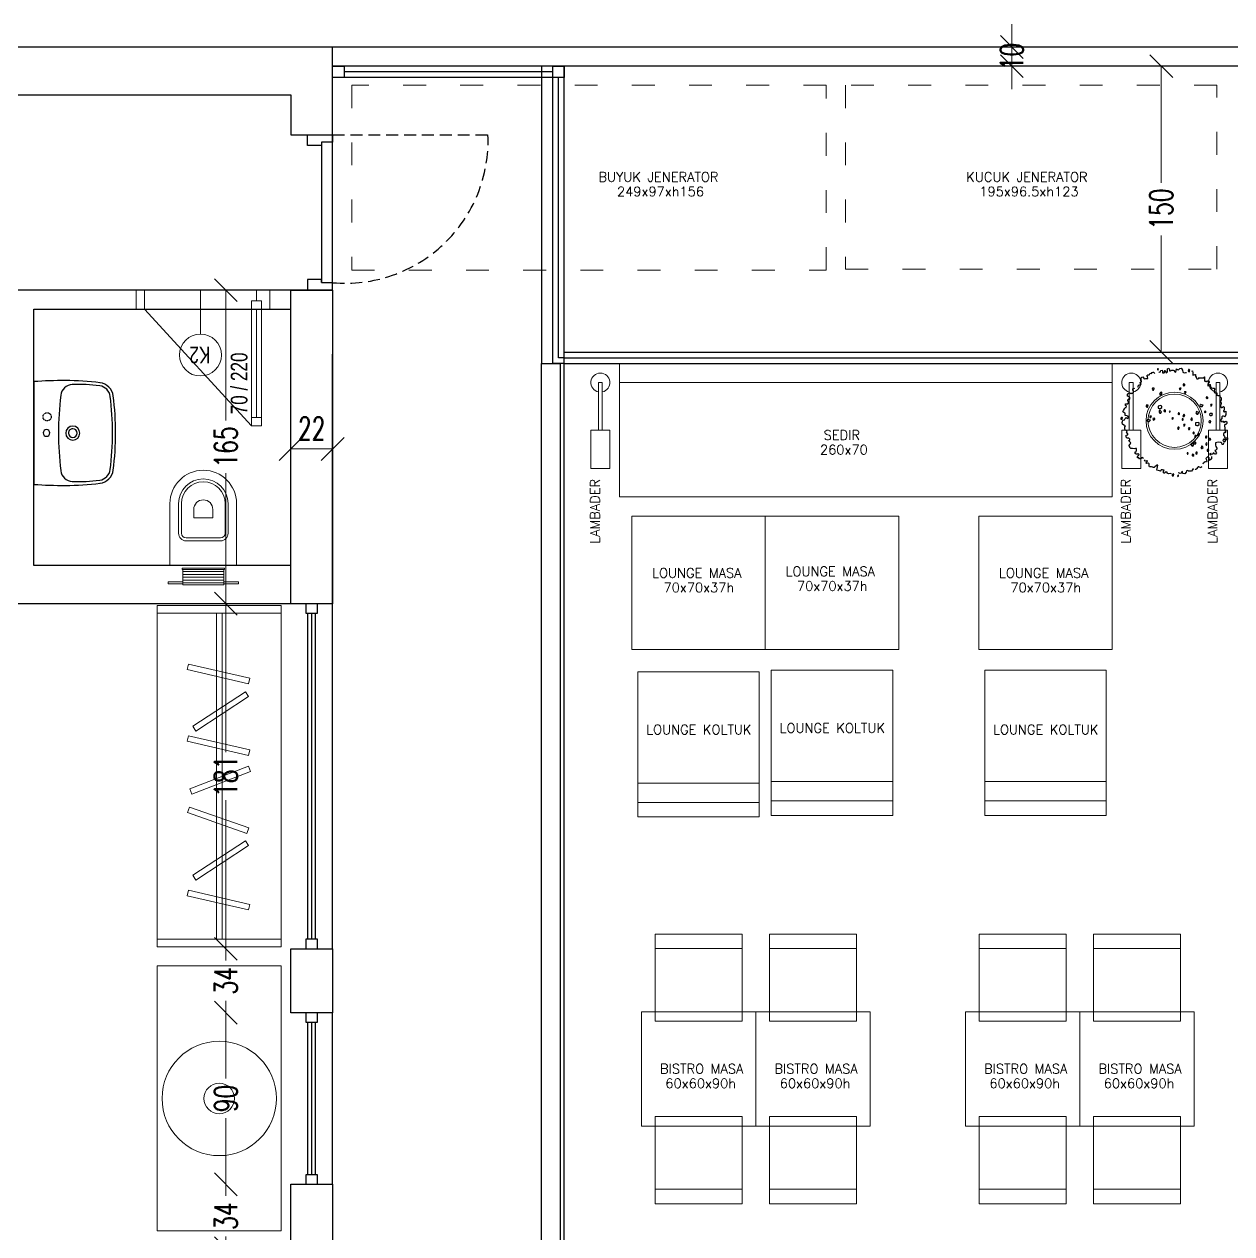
# Model space of a CAD drawing. Header units: centimetres. Extents: x 25718 to 30447, y -4730 to -3356.
# Drawn here: x 28338 to 28972, y -4029 to -3395 of the extents above; entities that cross this region are included whole.
import ezdxf
from ezdxf.enums import TextEntityAlignment as Align

# ---------------------------------------------------------------- set-up
doc = ezdxf.new("R2010")
doc.units = ezdxf.units.CM
doc.header["$PDMODE"] = 34
for name, pattern in [('ACAD_ISO03W100', [30, 12, -18]), ('DUZ', [500, 500]), ('HIDDEN', [9.525, 6.35, -3.175]), ('HIDDEN2', [0.1875, 0.125, -0.0625])]:
    doc.linetypes.add(name, pattern=pattern)
for name, color, linetype in [('EKOCON', 10, 'Continuous'), ('HANE_cam', 1, 'Continuous'), ('HANE_duvar', 4, 'Continuous'), ('HANE_kapı', 2, 'Continuous'), ('HANE_kapı ac', 9, 'HIDDEN2'), ('HANE_merdiven', 3, 'Continuous'), ('mn-yazı2', 11, 'Continuous'), ('S2000-002 Çizgi', 7, 'Continuous'), ('Standart', 255, 'Continuous'), ('VTKESIK', 3, 'HIDDEN')]:
    doc.layers.add(name, color=color, linetype=linetype)
for name, color, linetype, lineweight in [('HANE_tarama2', 8, 'DUZ', 9), ('Loft8_Dograma', 130, 'Continuous', 20), ('mn-tefris', 241, 'Continuous', 20)]:
    doc.layers.add(name, color=color, linetype=linetype, lineweight=lineweight)
doc.layers.add('Loft8_Tefris', color=7, linetype='Continuous', lineweight=9, true_color=0xdd7322)
doc.styles.add('DIM', font='romans.shx', dxfattribs={"width": 0.7})
doc.styles.add('doğrama', font='swisscl.ttf', dxfattribs={"height": 10})
doc.styles.add('gotic', font='romanstw.shx', dxfattribs={"width": 0.8})
doc.dimstyles.new('iç', dxfattribs={"dimscale": 0.2, "dimtxt": 60, "dimasz": 60, "dimexe": 15, "dimexo": 10, "dimgap": 18, "dimtad": 0, "dimdec": 0, "dimrnd": 0.5, "dimdsep": 46, "dimtxsty": 'DIM', "dimblk": 'OBLIQUE', "dimcen": 6, "dimdle": 1.25, "dimse1": 1, "dimse2": 1, "dimclrd": 256, "dimclrt": 2, "dimadec": 0, "dimazin": 0, "dimtfac": 1, "dimtdec": 0, "dimtix": 1, "dimtmove": 1, "dimatfit": 3, "dimldrblk": 'OBLIQUE', "dimfxl": 1, "dimtolj": 1, "dimlwd": -1, "dimarcsym": 0})

# ---------------------------------------------------------------- blocks, each defined once
blk = doc.blocks.new('_OBLIQUE')
at = {"color": 0, "linetype": 'ByBlock'}
blk.add_line((-0.5, -0.5), (0.5, 0.5), dxfattribs=at)
blk = doc.blocks.new('*D452')
at = {"layer": 'Defpoints', "color": 0, "transparency": 16777216}
for p in [(28477.95, -3452.64), (28499.95, -3617.44), (28499.95, -3617.44)]:
    blk.add_point(p, dxfattribs=at)
at = {"layer": 'HANE_tarama2', "transparency": 16777216}
blk.add_line((28477.7, -3617.44), (28500.2, -3617.44), dxfattribs=at)
at = {"layer": 'HANE_tarama2', "transparency": 16777216, "xscale": 12, "yscale": 12, "zscale": 12, "rotation": 180}
blk.add_blockref('_OBLIQUE', (28477.95, -3617.44), dxfattribs=at)
at = {"layer": 'HANE_tarama2', "transparency": 16777216, "xscale": 12, "yscale": 12, "zscale": 12}
blk.add_blockref('_OBLIQUE', (28499.95, -3617.44), dxfattribs=at)
at = {"layer": 'HANE_tarama2', "color": 2, "transparency": 16777216, "insert": (28488.95, -3606.73), "char_height": 12, "attachment_point": 5, "style": 'DIM'}
blk.add_mtext('\\A1;22', dxfattribs=at)
blk = doc.blocks.new('*D461')
at = {"layer": 'Defpoints', "color": 0, "transparency": 16777216}
for p in [(28443.93, -4003.14), (28477.95, -4003.14), (28477.95, -4036.64)]:
    blk.add_point(p, dxfattribs=at)
at = {"layer": 'HANE_tarama2', "transparency": 16777216}
for p, q in [((28443.93, -4002.89), (28443.93, -4009.29)), ((28443.93, -4036.89), (28443.93, -4030.49))]:
    blk.add_line(p, q, dxfattribs=at)
at = {"layer": 'HANE_tarama2', "transparency": 16777216, "xscale": 12, "yscale": 12, "zscale": 12}
for p, rotation in [((28443.93, -4003.14), 90), ((28443.93, -4036.64), 270)]:
    blk.add_blockref('_OBLIQUE', p, dxfattribs=dict(at, rotation=rotation))
at = {"layer": 'HANE_tarama2', "color": 2, "transparency": 16777216, "insert": (28443.93, -4019.89), "char_height": 12, "attachment_point": 5, "rotation": 90, "style": 'DIM'}
blk.add_mtext('\\A1;34', dxfattribs=at)
blk = doc.blocks.new('*D462')
at = {"layer": 'Defpoints', "color": 0, "transparency": 16777216}
for p in [(28443.93, -3913.14), (28477.95, -3913.14), (28477.95, -4003.14)]:
    blk.add_point(p, dxfattribs=at)
at = {"layer": 'HANE_tarama2', "transparency": 16777216}
for p, q in [((28443.93, -3912.89), (28443.93, -3947.74)), ((28443.93, -4003.39), (28443.93, -3968.54))]:
    blk.add_line(p, q, dxfattribs=at)
at = {"layer": 'HANE_tarama2', "transparency": 16777216, "xscale": 12, "yscale": 12, "zscale": 12}
for p, rotation in [((28443.93, -3913.14), 90), ((28443.93, -4003.14), 270)]:
    blk.add_blockref('_OBLIQUE', p, dxfattribs=dict(at, rotation=rotation))
at = {"layer": 'HANE_tarama2', "color": 2, "transparency": 16777216, "insert": (28443.93, -3958.14), "char_height": 12, "attachment_point": 5, "rotation": 90, "style": 'DIM'}
blk.add_mtext('\\A1;90', dxfattribs=at)
blk = doc.blocks.new('*D463')
at = {"layer": 'Defpoints', "color": 0, "transparency": 16777216}
for p in [(28443.93, -3879.64), (28477.95, -3879.64), (28477.95, -3913.14)]:
    blk.add_point(p, dxfattribs=at)
at = {"layer": 'HANE_tarama2', "transparency": 16777216}
for p, q in [((28443.93, -3879.39), (28443.93, -3885.79)), ((28443.93, -3913.39), (28443.93, -3906.99))]:
    blk.add_line(p, q, dxfattribs=at)
at = {"layer": 'HANE_tarama2', "transparency": 16777216, "xscale": 12, "yscale": 12, "zscale": 12}
for p, rotation in [((28443.93, -3879.64), 90), ((28443.93, -3913.14), 270)]:
    blk.add_blockref('_OBLIQUE', p, dxfattribs=dict(at, rotation=rotation))
at = {"layer": 'HANE_tarama2', "color": 2, "transparency": 16777216, "insert": (28443.93, -3896.39), "char_height": 12, "attachment_point": 5, "rotation": 90, "style": 'DIM'}
blk.add_mtext('\\A1;34', dxfattribs=at)
blk = doc.blocks.new('*D464')
at = {"layer": 'Defpoints', "color": 0, "transparency": 16777216}
for p in [(28443.93, -3698.64), (28477.95, -3698.64), (28477.95, -3879.64)]:
    blk.add_point(p, dxfattribs=at)
at = {"layer": 'HANE_tarama2', "transparency": 16777216}
for p, q in [((28443.93, -3698.39), (28443.93, -3776.54)), ((28443.93, -3879.89), (28443.93, -3801.74))]:
    blk.add_line(p, q, dxfattribs=at)
at = {"layer": 'HANE_tarama2', "transparency": 16777216, "xscale": 12, "yscale": 12, "zscale": 12}
for p, rotation in [((28443.93, -3698.64), 90), ((28443.93, -3879.64), 270)]:
    blk.add_blockref('_OBLIQUE', p, dxfattribs=dict(at, rotation=rotation))
at = {"layer": 'HANE_tarama2', "color": 2, "transparency": 16777216, "insert": (28443.93, -3789.14), "char_height": 12, "attachment_point": 5, "rotation": 90, "style": 'DIM'}
blk.add_mtext('\\A1;181', dxfattribs=at)
blk = doc.blocks.new('*D465')
at = {"layer": 'Defpoints', "color": 0, "transparency": 16777216}
for p in [(28443.93, -3534.14), (28477.95, -3534.14), (28477.95, -3698.64)]:
    blk.add_point(p, dxfattribs=at)
at = {"layer": 'HANE_tarama2', "transparency": 16777216}
for p, q in [((28443.93, -3533.89), (28443.93, -3602.59)), ((28443.93, -3698.89), (28443.93, -3630.19))]:
    blk.add_line(p, q, dxfattribs=at)
at = {"layer": 'HANE_tarama2', "transparency": 16777216, "xscale": 12, "yscale": 12, "zscale": 12}
for p, rotation in [((28443.93, -3534.14), 90), ((28443.93, -3698.64), 270)]:
    blk.add_blockref('_OBLIQUE', p, dxfattribs=dict(at, rotation=rotation))
at = {"layer": 'HANE_tarama2', "color": 2, "transparency": 16777216, "insert": (28443.93, -3616.39), "char_height": 12, "attachment_point": 5, "rotation": 90, "style": 'DIM'}
blk.add_mtext('\\A1;165', dxfattribs=at)
blk = doc.blocks.new('*D466')
at = {"layer": 'Defpoints', "color": 0, "transparency": 16777216}
for p in [(28932.47, -3416.64), (28934.7, -3416.64), (28932.47, -3566.64)]:
    blk.add_point(p, dxfattribs=at)
at = {"layer": 'HANE_tarama2', "transparency": 16777216}
for p, q in [((28934.7, -3416.39), (28934.7, -3477.84)), ((28934.7, -3566.89), (28934.7, -3505.44))]:
    blk.add_line(p, q, dxfattribs=at)
at = {"layer": 'HANE_tarama2', "transparency": 16777216, "xscale": 12, "yscale": 12, "zscale": 12}
for p, rotation in [((28934.7, -3416.64), 90), ((28934.7, -3566.64), 270)]:
    blk.add_blockref('_OBLIQUE', p, dxfattribs=dict(at, rotation=rotation))
at = {"layer": 'HANE_tarama2', "color": 2, "transparency": 16777216, "insert": (28934.7, -3491.64), "char_height": 12, "attachment_point": 5, "rotation": 90, "style": 'DIM'}
blk.add_mtext('\\A1;150', dxfattribs=at)
blk = doc.blocks.new('*D467')
at = {"layer": 'Defpoints', "color": 0, "transparency": 16777216}
for p in [(28856.32, -3406.64), (28856.32, -3406.64), (28856.32, -3416.64)]:
    blk.add_point(p, dxfattribs=at)
at = {"layer": 'HANE_tarama2', "transparency": 16777216}
for p, q in [((28856.32, -3406.64), (28856.32, -3394.64)), ((28856.32, -3416.64), (28856.32, -3406.64)), ((28856.32, -3416.64), (28856.32, -3428.64))]:
    blk.add_line(p, q, dxfattribs=at)
at = {"layer": 'HANE_tarama2', "transparency": 16777216, "xscale": 12, "yscale": 12, "zscale": 12}
for p, rotation in [((28856.32, -3406.64), 270), ((28856.32, -3416.64), 90)]:
    blk.add_blockref('_OBLIQUE', p, dxfattribs=dict(at, rotation=rotation))
at = {"layer": 'HANE_tarama2', "color": 2, "transparency": 16777216, "insert": (28856.32, -3411.64), "char_height": 12, "attachment_point": 5, "rotation": 90, "style": 'DIM'}
blk.add_mtext('\\A1;10', dxfattribs=at)
blk = doc.blocks.new('SAND11')
at = {"lineweight": -2}
for p, q in [((0.256, 0.762), (-0.381, 0.762)), ((-0.381, 0.762), (-0.381, 0)), ((0.256, 0), (0.256, 0.762)), ((0.256, 0.6858), (-0.381, 0.6858)), ((0.256, 0.5842), (-0.381, 0.5842)), ((-0.381, 0), (0.256, 0))]:
    blk.add_line(p, q, dxfattribs=at)
blk = doc.blocks.new('SAND6')
blk.add_line((0.2286, 0.381), (-0.2286, 0.381))
at = {"linetype": 'HIDDEN'}
for p, q in [((-0.2286, 0), (-0.2286, 0.1)), ((0.2286, 0.1), (0.2286, 0)), ((0.2286, 0), (-0.2286, 0))]:
    blk.add_line(p, q, dxfattribs=at)
blk.add_lwpolyline([(0.2286, 0.1), (0.2286, 0.4572), (-0.2286, 0.4572), (-0.2286, 0.1)])
blk = doc.blocks.new('A$C3D8C0238')
at = {"layer": 'EKOCON', "color": 0}
blk.add_line((544.6, 430), (5.4, 430), dxfattribs=at)
for centre, radius, start, end in [((2600, 262.6), 2600, 176.30835, 180), ((-2050, 262.6), 2600, 0, 3.69165), ((275, 363), 17.5, 90.00137, 180), ((275, 363), 17.5, 179.99726, 270.00137), ((275, 363), 17.5, 0, 89.99863), ((275, 363), 17.5, 270.00137, 0), ((1500, 266.7), 1500, 180.15747, 187.06761), ((84.8, 224.9), 64, 96.67466, 177.69039), ((275, -1400), 1700, 83.32534, 96.67466), ((274.5, 225), 36.7, 90, 180), ((274.5, 225), 36.7, 0, 90), ((465.1, 224.9), 64, 2.30961, 83.32534), ((-950, 266.7), 1500, 352.93239, 359.84253), ((847.7, 194.1), 827.5, 177.69039, 187.67454), ((274.5, 225), 36.7, 180, 270), ((274.5, 225), 23, 90, 180), ((274.5, 225), 23, 180, 270), ((274.5, 225), 23, 360, 90), ((274.5, 225), 23, 270, 360), ((274.5, 225), 36.7, 270, 0), ((-297.7, 194.1), 827.5, 352.32546, 2.30961), ((90.8, 92), 80, 187.06761, 262.54628), ((91.1, 92.2), 64, 187.67454, 262.55627), ((458.9, 92.2), 64, 277.44373, 352.32546), ((459.2, 92), 80, 277.45372, 352.93239), ((275, 1500), 1500, 262.54628, 277.45372), ((275, 1500), 1483.8, 262.55627, 277.44373)]:
    blk.add_arc(centre, radius, start, end, dxfattribs=at)
at = {"layer": 'VTKESIK', "color": 0, "ltscale": 0.2}
blk.add_circle((360, 359.8), 21.5, dxfattribs=at)
blk = doc.blocks.new('K70')
at = {"layer": 'Loft8_Dograma'}
for p, q in [((9271.71, 1853.26), (9276.08, 1853.26)), ((9271.71, 1853.26), (9271.71, 1843.26)), ((9276.08, 1853.26), (9276.08, 1843.26)), ((9334.71, 1853.26), (9276.08, 1853.26)), ((9305.4, 1830.24), (9305.4, 1853.26)), ((9341.71, 1853.26), (9334.71, 1853.26)), ((9334.71, 1847.64), (9334.71, 1853.26)), ((9332.08, 1782.01), (9332.08, 1847.64)), ((9332.08, 1847.64), (9337.33, 1847.64)), ((9337.33, 1847.64), (9337.33, 1843.26)), ((9276.08, 1843.26), (9271.71, 1843.26)), ((9332.08, 1782.01), (9276.08, 1843.26)), ((9332.08, 1843.26), (9337.33, 1843.26)), ((9334.71, 1843.26), (9334.71, 1786.39)), ((9337.33, 1843.26), (9341.71, 1843.26)), ((9337.33, 1843.26), (9337.33, 1782.01)), ((9337.33, 1786.39), (9332.08, 1786.39)), ((9337.33, 1782.01), (9332.08, 1782.01))]:
    blk.add_line(p, q, dxfattribs=at)
blk.add_lwpolyline([(9341.71, 1843.26), (9341.71, 1853.26)], dxfattribs=at)
blk.add_circle((9305.4, 1819.24), 11, dxfattribs=at)
at = {"layer": 'Loft8_Dograma', "style": 'doğrama'}
for s, rotation, p in [('K2', 180, (9310.57, 1823.69)), ('70 / 220', 90, (9330.03, 1788.14))]:
    blk.add_text(s, height=8.75, rotation=rotation, dxfattribs=at).set_placement(p)
blk = doc.blocks.new('wc')
at = {"layer": 'Loft8_Tefris', "linetype": 'Continuous'}
for p, q in [((439372.64, 4625872.02), (439380.34, 4625872.02)), ((439372.64, 4625871.02), (439372.64, 4625872.02)), ((439380.34, 4625871.02), (439372.64, 4625871.02)), ((439401.94, 4625872.02), (439409.54, 4625872.02)), ((439409.54, 4625871.02), (439401.94, 4625871.02)), ((439409.54, 4625872.02), (439409.54, 4625871.02))]:
    blk.add_line(p, q, dxfattribs=at)
at = {"layer": 'Loft8_Tefris'}
for p, q in [((439401.94, 4625872.52), (439380.34, 4625872.52)), ((439380.34, 4625872.52), (439380.34, 4625864.62)), ((439401.54, 4625871.62), (439380.74, 4625871.62)), ((439380.74, 4625870.12), (439401.54, 4625870.12)), ((439380.74, 4625868.62), (439401.54, 4625868.62)), ((439380.74, 4625867.12), (439401.54, 4625867.12)), ((439401.94, 4625864.62), (439401.94, 4625872.52)), ((439391.14, 4625862.52), (439373.64, 4625862.52)), ((439373.64, 4625862.52), (439373.64, 4625830.02)), ((439379.99, 4625864.62), (439379.99, 4625863.82)), ((439402.29, 4625864.62), (439379.99, 4625864.62)), ((439402.29, 4625863.82), (439379.99, 4625863.82)), ((439380.74, 4625865.62), (439401.54, 4625865.62)), ((439391.14, 4625862.52), (439408.64, 4625862.52)), ((439402.29, 4625864.62), (439402.29, 4625863.82)), ((439408.64, 4625862.52), (439408.64, 4625830.02)), ((439382.14, 4625849.52), (439391.14, 4625849.52)), ((439382.14, 4625848.02), (439391.14, 4625848.02)), ((439400.14, 4625849.52), (439391.14, 4625849.52)), ((439400.14, 4625848.02), (439391.14, 4625848.02)), ((439378.14, 4625830.02), (439378.14, 4625845.52)), ((439379.64, 4625830.02), (439379.64, 4625845.52)), ((439402.64, 4625830.02), (439402.64, 4625845.52)), ((439404.14, 4625830.02), (439404.14, 4625845.52)), ((439386.14, 4625837.52), (439391.14, 4625837.52)), ((439386.14, 4625833.02), (439386.14, 4625837.52)), ((439396.14, 4625837.52), (439391.14, 4625837.52)), ((439396.14, 4625833.02), (439396.14, 4625837.52))]:
    blk.add_line(p, q, dxfattribs=at)
for centre, radius, start, end in [((439382.14, 4625845.52), 4, 90, 180), ((439382.14, 4625845.52), 2.5, 90, 180), ((439400.14, 4625845.52), 4, 0, 90), ((439400.14, 4625845.52), 2.5, 0, 90), ((439391.14, 4625830.02), 17.5, 180, 270), ((439391.14, 4625830.02), 13, 180, 270), ((439391.14, 4625830.02), 11.5, 180, 270), ((439391.14, 4625833.02), 5, 180, 270), ((439391.14, 4625833.02), 5, 270, 0), ((439391.14, 4625830.02), 13, 270, 0), ((439391.14, 4625830.02), 11.5, 270, 0), ((439391.14, 4625830.02), 17.5, 270, 0)]:
    blk.add_arc(centre, radius, start, end, dxfattribs=at)

msp = doc.modelspace()

# ---------------------------------------------------------------- linework, layer by layer
for points in [[(28922.35, -3584.97), (28922.67, -3584.76), (28922.67, -3584.4), (28923.16, -3583.86), (28923.35, -3583.86), (28923.6, -3583.86), (28923.84, -3583.86), (28924.09, -3583.53), (28923.84, -3582.99), (28923.6, -3582.99), (28923.6, -3582.67), (28924.09, -3582.49), (28924.33, -3582.13), (28924.33, -3581.77), (28923.84, -3581.45), (28923.84, -3581.45), (28923.84, -3581.45), (28924.09, -3581.27), (28924.09, -3580.91), (28924.09, -3580.22), (28924.58, -3579.86), (28925.02, -3579.68), (28925.75, -3580.73), (28926.43, -3580.4), (28927.65, -3580.4), (28927.41, -3579.36), (28927.17, -3579), (28927.65, -3578.64), (28928.34, -3578.64), (28928.58, -3578.31), (28928.83, -3577.77), (28929.51, -3577.95), (28930, -3577.41), (28930.49, -3577.23), (28930.73, -3577.23), (28931.09, -3577.82)], [(28933.48, -3577.35), (28933.57, -3577.23), (28934.01, -3576.91), (28934.25, -3576.91), (28934.5, -3576.37), (28935.23, -3576.04), (28935.43, -3576.73), (28935.43, -3577.59), (28935.67, -3577.59), (28936.16, -3577.59), (28936.4, -3577.41), (28936.4, -3576.55), (28936.65, -3576.37), (28936.84, -3576.37), (28937.09, -3577.09), (28937.09, -3577.59), (28938.06, -3576.91), (28938.06, -3575.5), (28938.75, -3575), (28938.99, -3575.68), (28938.99, -3576.55), (28939.48, -3576.55), (28939.48, -3576.55), (28939.92, -3576.37), (28940.17, -3576.19), (28940.9, -3576.04), (28941.34, -3576.37), (28941.83, -3576.91), (28942.32, -3577.09), (28942.76, -3575.5), (28943.24, -3575.68), (28943.73, -3575.86), (28944.42, -3575.32), (28945.15, -3575), (28945.39, -3575.32), (28945.83, -3576.04), (28946.08, -3577.09), (28946.32, -3577.41), (28946.81, -3577.59), (28947.5, -3577.41), (28947.98, -3577.41)], [(28950.73, -3576.68), (28951.06, -3576.55), (28951.31, -3577.59), (28951.31, -3578.82), (28951.99, -3578.64), (28952.48, -3578.31), (28952.73, -3578.31), (28952.73, -3579.36), (28952.73, -3579.36), (28952.97, -3579.36), (28952.97, -3579.86), (28952.97, -3580.22), (28952.97, -3580.22), (28953.21, -3580.22), (28953.41, -3580.73), (28953.9, -3580.73), (28954.39, -3580.4), (28954.39, -3580.22), (28954.63, -3580.04), (28954.63, -3580.55), (28954.83, -3580.22), (28955.32, -3580.22), (28955.32, -3580.22), (28955.56, -3580.22), (28956.05, -3580.22), (28956.49, -3580.22), (28956.49, -3580.22), (28956.98, -3580.22), (28957.22, -3579.68), (28957.47, -3579.68), (28957.47, -3580.22), (28957.47, -3581.09), (28957.47, -3581.63), (28957.47, -3581.77), (28957.71, -3582.13), (28958.15, -3581.95), (28958.39, -3581.95), (28958.39, -3582.13), (28958.88, -3582.13), (28958.88, -3581.77), (28958.88, -3581.77), (28959.32, -3581.77), (28959.57, -3581.77), (28959.81, -3582.13), (28959.81, -3582.67), (28959.57, -3582.99), (28959.32, -3583.17), (28959.13, -3583.53), (28959.13, -3584.04), (28959.13, -3584.4), (28959.32, -3584.4), (28959.32, -3584.4), (28959.57, -3584.04), (28959.81, -3583.86), (28960.06, -3583.53), (28960.06, -3583.53), (28960.3, -3583.71), (28960.3, -3584.4), (28960.3, -3584.4), (28960.54, -3584.4), (28960.54, -3584.4), (28960.54, -3584.94), (28960.98, -3585.44), (28961.72, -3585.62), (28962.21, -3585.62), (28962.4, -3585.62), (28962.89, -3585.98), (28962.65, -3586.49), (28962.4, -3587.17), (28962.4, -3587.53), (28962.89, -3588.07), (28963.38, -3588.07), (28963.82, -3588.07), (28963.82, -3589.3), (28964.06, -3589.3), (28964.31, -3589.44), (28964.8, -3589.44), (28965.48, -3589.44), (28965.48, -3589.98), (28965.72, -3590.34), (28965.97, -3590.34), (28966.21, -3590.85), (28966.21, -3591.71), (28965.72, -3592.25), (28965.72, -3592.76), (28965.72, -3593.12), (28966.21, -3593.12), (28966.21, -3593.66), (28965.97, -3594.34), (28965.72, -3594.7), (28965.72, -3595.2), (28966.21, -3595.74), (28966.7, -3595.74), (28966.9, -3595.56), (28966.9, -3595.56), (28967.39, -3595.2), (28967.39, -3595.2), (28967.63, -3595.56), (28967.63, -3595.93), (28967.63, -3596.79), (28967.63, -3597.15), (28967.39, -3597.47), (28967.39, -3597.83), (28967.63, -3598.01), (28967.88, -3598.01), (28968.12, -3597.83), (28968.56, -3597.65), (28968.56, -3598.34), (28968.56, -3598.52), (28968.56, -3599.38), (28968.31, -3600.46), (28968.12, -3600.61), (28967.88, -3600.46), (28967.39, -3600.28), (28966.9, -3600.28), (28966.46, -3600.61), (28966.46, -3600.97), (28966.46, -3600.97), (28966.46, -3601.65), (28966.21, -3601.83), (28965.97, -3602.37), (28965.97, -3602.55), (28966.21, -3603.06), (28966.7, -3603.24), (28966.9, -3602.88), (28967.39, -3602.88), (28967.39, -3603.42), (28967.63, -3603.42), (28968.56, -3602.88), (28969.05, -3603.24), (28969.05, -3604.1), (28968.56, -3604.64), (28968.12, -3604.64), (28967.88, -3604.97), (28967.88, -3605.69), (28968.12, -3606.05), (28968.12, -3606.37), (28968.12, -3607.23), (28968.12, -3607.59), (28968.31, -3607.78), (28968.56, -3608.28), (28968.31, -3608.82), (28968.12, -3609), (28968.12, -3608.82), (28967.63, -3608.82), (28967.39, -3609.68), (28967.39, -3610.22), (28967.88, -3610.91), (28968.12, -3611.45), (28967.8, -3611.89)], [(28925.33, -3622.48), (28924.58, -3621.89), (28924.09, -3622.61), (28923.35, -3622.61), (28922.91, -3622.07), (28922.18, -3622.07), (28922.18, -3621.71), (28922.18, -3621.57), (28922.43, -3621.03), (28923.16, -3620.67), (28922.91, -3620.17), (28922.67, -3619.81), (28922.18, -3620.17), (28921.5, -3620.17), (28921.01, -3619.81), (28921.01, -3618.94), (28921.5, -3618.94), (28921.74, -3618.22), (28921.74, -3617.18), (28921.25, -3617.18), (28920.52, -3617.36), (28919.59, -3617.18), (28918.66, -3617.18), (28918.17, -3616.67), (28918.17, -3616.31), (28917.69, -3615.81), (28918.42, -3614.91), (28918.66, -3614.22), (28918.42, -3613.86), (28917.93, -3613.36), (28917.69, -3613), (28918.17, -3612.82), (28918.17, -3612.31), (28917.69, -3611.77), (28916.76, -3611.77), (28916.27, -3611.27), (28916.27, -3610.22), (28917.25, -3610.04), (28917.25, -3609.5), (28916.51, -3609), (28916.76, -3608.28), (28916.51, -3607.78), (28915.78, -3607.59), (28915.58, -3606.73), (28915.58, -3605.87), (28916.02, -3605.33), (28915.58, -3605.15), (28915.1, -3604.97), (28914.36, -3604.46), (28914.17, -3603.6), (28914.61, -3602.37), (28915.34, -3602.19), (28915.78, -3601.51), (28916.27, -3600.97), (28917.25, -3601.51), (28917.69, -3600.46), (28917.25, -3600.46), (28916.76, -3600.1), (28915.78, -3599.92), (28915.78, -3599.24), (28915.78, -3598.7), (28915.1, -3598.34), (28914.61, -3598.01), (28914.85, -3597.29), (28915.34, -3596.43), (28915.78, -3595.74), (28916.27, -3595.74), (28916.51, -3595.02), (28916.02, -3594.7), (28916.02, -3593.84), (28916.76, -3593.84), (28917.25, -3593.84), (28917.44, -3593.3), (28917.69, -3592.76), (28917.25, -3592.43), (28917.25, -3591.71), (28917.69, -3591.21), (28918.17, -3591.39), (28918.17, -3590.34), (28917.93, -3590.16), (28917, -3589.8), (28917, -3589.44), (28917, -3588.76), (28917.44, -3588.25), (28918.17, -3588.07), (28918.66, -3588.58), (28918.86, -3588.4), (28919.1, -3588.25), (28919.59, -3588.25), (28919.84, -3588.4), (28920.08, -3587.89), (28920.08, -3586.85), (28919.84, -3586.85), (28919.84, -3585.98), (28920.81, -3585.54)], [(28944.27, -3586.06), (28944.27, -3586.31), (28944.76, -3586.31), (28945.1, -3585.62), (28944.76, -3585.52), (28944.37, -3585.52), (28944.17, -3585.95)], [(28946.86, -3587.97), (28946.86, -3588.22), (28947.35, -3588.22), (28947.69, -3587.53), (28947.35, -3587.42), (28946.96, -3587.42), (28946.76, -3587.86)], [(28955.12, -3594.05), (28954.97, -3594.84), (28955.36, -3595.24), (28956.15, -3595.24), (28956.73, -3594.56), (28956.39, -3594.41), (28955.8, -3594.23), (28955.46, -3594.12), (28955.36, -3594.12)], [(28960.59, -3594.59), (28960.59, -3594.84), (28961.08, -3594.84), (28961.42, -3594.16), (28961.08, -3594.05), (28960.69, -3594.05), (28960.5, -3594.48)], [(28927.41, -3601.9), (28927.26, -3602.7), (28927.65, -3603.09), (28928.44, -3603.09), (28929.02, -3602.41), (28928.68, -3602.26), (28928.09, -3602.08), (28927.75, -3601.98), (28927.65, -3601.98)], [(28928.68, -3600.72), (28928.68, -3600.97), (28929.17, -3600.97), (28929.51, -3600.28), (28929.17, -3600.18), (28928.78, -3600.18), (28928.58, -3600.61)], [(28930.29, -3601.47), (28930.44, -3601.98), (28930.54, -3602.26), (28931.27, -3602.08), (28931.37, -3601.58), (28931.12, -3601.29), (28930.29, -3601.4)], [(28960.01, -3599.31), (28960.1, -3599.63), (28960.35, -3599.92), (28960.84, -3599.92), (28961.52, -3599.31), (28961.42, -3598.88), (28960.94, -3598.88), (28960.35, -3598.88), (28960.1, -3599.24)], [(28943.29, -3606.44), (28943.39, -3606.98), (28943.88, -3606.98), (28944.12, -3606.19), (28943.88, -3606.01), (28943.54, -3606.01), (28943.39, -3606.44)], [(28946.42, -3605.07), (28946.42, -3605.33), (28946.91, -3605.33), (28947.25, -3604.64), (28946.91, -3604.53), (28946.52, -3604.53), (28946.32, -3604.97)], [(28949.01, -3606.98), (28949.01, -3607.23), (28949.5, -3607.23), (28949.84, -3606.55), (28949.5, -3606.44), (28949.11, -3606.44), (28948.91, -3606.87)], [(28952.26, -3610.8), (28952.36, -3611.34), (28952.85, -3611.34), (28953.09, -3610.55), (28952.85, -3610.37), (28952.5, -3610.37), (28952.36, -3610.8)], [(28955.53, -3617), (28955.78, -3617.18), (28955.97, -3617.25), (28956.71, -3616.67), (28956.56, -3616.31), (28956.22, -3616.06), (28955.88, -3616.06), (28955.88, -3616.49), (28955.53, -3616.92)], [(28957.98, -3611.34), (28957.98, -3611.59), (28958.47, -3611.59), (28958.81, -3610.91), (28958.47, -3610.8), (28958.07, -3610.8), (28957.88, -3611.23)], [(28959.59, -3612.1), (28959.74, -3612.6), (28959.83, -3612.89), (28960.57, -3612.71), (28960.66, -3612.21), (28960.42, -3611.92), (28959.59, -3612.03)], [(28967.33, -3614.16), (28967.14, -3615.09), (28966.7, -3615.09), (28966.46, -3614.4), (28965.97, -3614.04), (28965.72, -3614.04), (28964.55, -3613.86), (28963.13, -3614.22), (28963.13, -3614.91), (28963.13, -3615.45), (28963.38, -3616.13), (28963.82, -3617.03), (28964.06, -3617.36), (28963.13, -3618.22), (28962.89, -3618.22), (28963.13, -3618.76), (28963.62, -3619.44), (28963.13, -3620.17), (28962.65, -3620.17), (28962.4, -3619.81), (28962.21, -3619.44), (28961.96, -3619.63), (28961.72, -3619.99), (28961.47, -3620.17), (28961.4, -3620.31)], [(28960.98, -3621.39), (28960.98, -3621.89), (28960.98, -3622.61), (28960.06, -3623.48), (28960.06, -3623.48), (28960.06, -3623.12), (28959.81, -3622.94), (28959.81, -3622.94), (28959.81, -3622.76), (28959.81, -3622.07), (28958.88, -3621.57), (28958.88, -3621.57), (28958.64, -3621.89), (28958.15, -3622.43), (28958.39, -3623.12), (28958.64, -3623.98), (28958.39, -3624.34), (28957.91, -3624.16), (28957.71, -3624.16), (28957.47, -3624.34), (28957.22, -3624.34), (28956.98, -3624.88), (28956.73, -3624.88), (28956.48, -3625.38)], [(28940.08, -3630.55), (28939.73, -3630.29), (28938.5, -3630.43), (28937.82, -3630.11), (28937.82, -3629.57), (28937.58, -3629.57), (28936.84, -3629.57), (28936.65, -3630.11), (28936.16, -3630.11), (28935.91, -3629.93), (28935.91, -3629.39), (28935.91, -3629.06), (28936.16, -3628.52), (28935.43, -3628.34), (28934.74, -3628.34), (28934.5, -3628.88), (28934.25, -3629.06), (28933.76, -3628.88), (28933.08, -3628.7), (28932.35, -3628.52), (28932.35, -3628.34), (28932.59, -3627.66), (28932.84, -3625.93), (28932.35, -3625.93), (28932.15, -3626.07), (28931.42, -3626.79), (28930.93, -3627.12), (28930.49, -3627.12), (28930.24, -3626.97), (28929.51, -3626.79), (28928.58, -3626.79), (28928.34, -3626.43), (28928.34, -3626.07), (28928.34, -3625.21), (28928.09, -3624.88), (28927.17, -3625.03), (28926.68, -3624.7), (28926.92, -3624.52), (28927.17, -3624.34), (28927.41, -3623.66), (28927.17, -3623.66), (28926.43, -3623.98), (28926.24, -3623.66), (28925.9, -3623.18)], [(28951.8, -3628.34), (28951.55, -3628.02), (28951.06, -3628.02), (28951.06, -3628.34), (28950.57, -3629.06), (28948.91, -3629.06), (28948.72, -3628.7), (28947.98, -3628.88), (28947.74, -3629.57), (28947.06, -3630.43), (28946.08, -3630.29), (28945.83, -3629.24), (28945.39, -3629.57), (28945.39, -3629.93), (28945.15, -3630.11), (28944.66, -3630.29), (28944.66, -3630.29), (28944.22, -3630.11), (28943.49, -3629.93)], [(28955.65, -3626.68), (28955.8, -3626.79), (28955.56, -3627.3), (28954.83, -3626.97), (28954.39, -3626.79), (28954.14, -3626.79), (28953.9, -3626.97), (28953.21, -3627.84), (28952.97, -3628.2), (28952.73, -3628.2), (28952.48, -3628.2)]]:
    msp.add_lwpolyline(points)
for points in [[(28932.74, -3575.79), (28932.84, -3576.04), (28933.08, -3575.97), (28933.32, -3575.54), (28933.08, -3575.36), (28932.74, -3575.36)], [(28948.77, -3576.51), (28948.96, -3576.76), (28949.45, -3577.02), (28949.45, -3576.51), (28949.7, -3576.08), (28949.35, -3575.79), (28948.96, -3575.79)], [(28946.13, -3583.89), (28946.27, -3584.08), (28946.62, -3584.4), (28947.06, -3584.08), (28947.06, -3583.71), (28946.86, -3583.46), (28946.52, -3583.35), (28946.13, -3583.46), (28946.13, -3583.46)], [(28929.85, -3586.13), (28930.2, -3586.56), (28930.59, -3586.56), (28931.03, -3585.98), (28931.03, -3585.55), (28930.44, -3585.55), (28930.1, -3585.55)], [(28933.81, -3588.79), (28933.91, -3589.12), (28934.25, -3589.12), (28934.94, -3588.51), (28934.94, -3587.6), (28934.35, -3587.86)], [(28958.25, -3590.7), (28958.39, -3590.88), (28958.74, -3591.21), (28959.18, -3590.88), (28959.18, -3590.52), (28958.98, -3590.27), (28958.64, -3590.16), (28958.25, -3590.27), (28958.25, -3590.27)], [(28926.87, -3594.74), (28926.87, -3595.13), (28927.21, -3595.56), (28927.56, -3595.56), (28927.8, -3594.56), (28927.21, -3594.3)], [(28933.08, -3594.92), (28933.08, -3596.11), (28933.67, -3596.21), (28934.25, -3596.21), (28934.94, -3595.78), (28934.94, -3594.92), (28934.35, -3594.66)], [(28933.57, -3597.29), (28933.57, -3598.23), (28933.91, -3598.59), (28934.5, -3598.59), (28934.84, -3597.98), (28934.5, -3597.55), (28934.11, -3597.22)], [(28936.06, -3597.29), (28936.21, -3597.8), (28936.89, -3597.91), (28936.99, -3597.04), (28936.65, -3596.86), (28936.45, -3596.97)], [(28938.85, -3597.8), (28939.09, -3598.16), (28939.43, -3598.05), (28939.43, -3597.55), (28939.19, -3597.55)], [(28913.58, -3601.36), (28913.43, -3601.9), (28913.92, -3601.9), (28914.17, -3601.9), (28914.41, -3601.04), (28914.17, -3600.86), (28913.92, -3600.86)], [(28940.21, -3601.33), (28940.46, -3601.83), (28941.14, -3601.44), (28940.95, -3601.18), (28940.61, -3601.18)], [(28943.54, -3598.88), (28943.64, -3599.24), (28943.98, -3599.56), (28944.22, -3599.13), (28944.22, -3598.7), (28943.98, -3598.55), (28943.78, -3598.55)], [(28945.74, -3602.12), (28945.83, -3602.37), (28946.08, -3602.3), (28946.32, -3601.87), (28946.08, -3601.69), (28945.74, -3601.69)], [(28946.23, -3599.82), (28946.08, -3600.36), (28946.57, -3600.36), (28946.81, -3600.36), (28947.06, -3599.49), (28946.81, -3599.31), (28946.57, -3599.31)], [(28950.18, -3601.98), (28950.38, -3602.23), (28950.87, -3602.48), (28950.87, -3601.98), (28951.11, -3601.54), (28950.77, -3601.26), (28950.38, -3601.26)], [(28952.73, -3603.81), (28952.73, -3605), (28953.31, -3605.11), (28953.9, -3605.11), (28954.58, -3604.68), (28954.58, -3603.81), (28954, -3603.56)], [(28953.12, -3598.95), (28953.36, -3599.13), (28953.85, -3599.24), (28954.19, -3598.63), (28954.19, -3598.09), (28953.6, -3597.94), (28953.12, -3597.83), (28952.77, -3598.45)], [(28957.42, -3597.87), (28957.32, -3598.12), (28957.81, -3598.45), (28958.15, -3598.19), (28958.15, -3597.76), (28957.91, -3597.69)], [(28959.71, -3603.06), (28959.86, -3603.56), (28960.54, -3603.67), (28960.64, -3602.8), (28960.3, -3602.62), (28960.1, -3602.73)], [(28951.33, -3609), (28951.43, -3609.36), (28951.77, -3609.68), (28952.01, -3609.25), (28952.01, -3608.82), (28951.77, -3608.68), (28951.57, -3608.68)], [(28954.02, -3609.94), (28953.87, -3610.48), (28954.36, -3610.48), (28954.6, -3610.48), (28954.85, -3609.61), (28954.6, -3609.43), (28954.36, -3609.43)], [(28950.5, -3615.7), (28950.74, -3615.88), (28951.23, -3615.99), (28951.57, -3615.37), (28951.57, -3614.83), (28950.99, -3614.69), (28950.5, -3614.58), (28950.16, -3615.19)], [(28951.77, -3614.76), (28952.26, -3614.76), (28952.85, -3614.76), (28952.85, -3614.08), (28952.6, -3613.9), (28951.92, -3614.08), (28951.77, -3614.44)], [(28958.07, -3614.83), (28958.07, -3615.19), (28958.47, -3615.56), (28958.66, -3615.12), (28958.81, -3614.58), (28958.56, -3614.15), (28958.22, -3614.33)], [(28967.29, -3613.43), (28967.53, -3613.61), (28968.02, -3613.72), (28968.36, -3613.11), (28968.36, -3612.57), (28967.78, -3612.42), (28967.29, -3612.31), (28966.95, -3612.93)], [(28968.56, -3612.49), (28969.05, -3612.49), (28969.63, -3612.49), (28969.63, -3611.81), (28969.39, -3611.63), (28968.71, -3611.81), (28968.56, -3612.17)], [(28948.3, -3619.91), (28948.4, -3620.17), (28948.64, -3620.09), (28948.89, -3619.66), (28948.64, -3619.48), (28948.3, -3619.48)], [(28950.84, -3620.71), (28950.99, -3620.89), (28951.33, -3621.21), (28951.77, -3620.89), (28951.77, -3620.53), (28951.57, -3620.27), (28951.23, -3620.17), (28950.84, -3620.27), (28950.84, -3620.27)], [(28952.75, -3619.77), (28952.94, -3620.02), (28953.43, -3620.27), (28953.43, -3619.77), (28953.68, -3619.34), (28953.33, -3619.05), (28952.94, -3619.05)], [(28958.81, -3617.79), (28958.81, -3618.54), (28959, -3618.62), (28959.49, -3618.54), (28959.74, -3618.11), (28959.49, -3617.68)], [(28960.18, -3620.02), (28960.08, -3620.27), (28960.57, -3620.6), (28960.91, -3620.35), (28960.91, -3619.91), (28960.66, -3619.84)], [(28940.36, -3630.97), (28940.51, -3631.48), (28941.19, -3631.58), (28941.29, -3630.72), (28940.95, -3630.54), (28940.75, -3630.65)], [(28943.15, -3631.48), (28943.39, -3631.84), (28943.73, -3631.73), (28943.73, -3631.22), (28943.49, -3631.22)]]:
    msp.add_lwpolyline(points, close=True)
at = {"layer": 'HANE_cam'}
for p, q in [((28615.45, -3416.64), (28505.95, -3416.64)), ((28615.45, -3419.64), (28505.95, -3419.64)), ((28615.45, -3422.64), (28505.95, -3422.64)), ((28615.45, -3572.64), (28615.45, -3422.64)), ((28618.45, -3569.64), (28618.45, -3422.64)), ((28621.45, -3566.64), (28621.45, -3422.64)), ((28621.45, -3566.64), (29588.95, -3566.64)), ((28621.45, -3569.64), (29588.95, -3569.64)), ((28609.45, -4214.64), (28609.45, -3572.64)), ((28609.45, -3572.64), (28619.45, -3572.64)), ((28619.45, -4204.64), (28619.45, -3572.64)), ((28621.45, -3572.64), (29588.95, -3572.64))]:
    msp.add_line(p, q, dxfattribs=at)
for points in [[(28499.95, -3422.64), (28499.95, -3416.64), (28505.95, -3416.64), (28505.95, -3422.64)], [(28615.45, -3422.64), (28615.45, -3416.64), (28621.45, -3416.64), (28621.45, -3422.64)], [(28491.95, -3698.64), (28485.95, -3698.64), (28485.95, -3703.64), (28491.95, -3703.64)], [(28491.95, -3874.64), (28485.95, -3874.64), (28485.95, -3879.64), (28491.95, -3879.64)], [(28491.95, -3913.14), (28485.95, -3913.14), (28485.95, -3918.14), (28491.95, -3918.14)], [(28491.95, -3998.14), (28485.95, -3998.14), (28485.95, -4003.14), (28491.95, -4003.14)]]:
    msp.add_lwpolyline(points, close=True, dxfattribs=at)
for points in [[(28486.95, -3874.64), (28486.95, -3703.64)], [(28488.95, -3874.64), (28488.95, -3703.64)], [(28490.95, -3874.64), (28490.95, -3703.64)], [(28486.95, -3998.14), (28486.95, -3918.14)], [(28488.95, -3998.14), (28488.95, -3918.14)], [(28490.95, -3998.14), (28490.95, -3918.14)]]:
    msp.add_lwpolyline(points, dxfattribs=at)
at = {"layer": 'HANE_duvar'}
for p, q in [((28499.95, -3406.64), (27388.46, -3406.64)), ((28499.95, -3452.64), (28499.95, -3406.64)), ((28609.45, -3416.64), (28609.45, -3572.64)), ((28621.45, -4503.64), (28621.45, -3416.64)), ((28042.95, -3431.64), (28477.95, -3431.64)), ((28477.95, -3431.64), (28477.95, -3452.64)), ((28477.95, -3452.64), (28499.95, -3452.64)), ((28499.95, -3534.14), (28499.95, -3452.64)), ((28499.95, -3879.64), (28499.95, -3567.64)), ((28477.95, -3698.64), (28275.46, -3698.64)), ((28499.95, -4003.14), (28499.95, -3913.14))]:
    msp.add_line(p, q, dxfattribs=at)
for points in [[(28477.95, -3534.14), (28499.95, -3534.14), (28499.95, -3698.64), (28477.95, -3698.64)], [(28477.95, -3879.64), (28499.95, -3879.64), (28499.95, -3913.14), (28477.95, -3913.14)], [(28477.95, -4003.14), (28499.95, -4003.14), (28499.95, -4036.64), (28477.95, -4036.64)]]:
    msp.add_lwpolyline(points, close=True, dxfattribs=at)
at = {"layer": 'HANE_kapı'}
for points in [[(28486.84, -3452.64), (28499.94, -3452.64), (28499.94, -3456.57), (28494.04, -3456.57), (28494.04, -3458.27), (28486.84, -3458.27)], [(28486.84, -3534.14), (28499.94, -3534.14), (28499.94, -3530.22), (28494.04, -3530.21), (28494.04, -3528.51), (28486.84, -3528.51)]]:
    msp.add_lwpolyline(points, close=True, dxfattribs=at)
msp.add_lwpolyline([(28494.04, -3530.21), (28499.94, -3530.22), (28499.94, -3456.57), (28494.04, -3456.57), (28494.04, -3530.21)], dxfattribs=at)
at = {"layer": 'HANE_kapı ac', "ltscale": 50}
msp.add_lwpolyline([(28499.95, -3452.64), (28581.45, -3452.64, -0.453297), (28499.92, -3530.22)], format="xyb", dxfattribs=at)
at = {"layer": 'HANE_merdiven'}
for points in [[(29594.95, -4670.64), (30384.95, -4670.64), (30384.95, -3406.64), (28499.95, -3406.64)], [(29594.95, -4660.64), (30374.95, -4660.64), (30374.95, -3416.64), (28499.95, -3416.64)]]:
    msp.add_lwpolyline(points, dxfattribs=at)
at = {"layer": 'mn-tefris'}
for p, q in [((28499.94, -3531.64), (28499.95, -3531.64)), ((28639.45, -3582.64), (28639.45, -3607.64)), ((28641.45, -3582.64), (28639.45, -3582.64)), ((28641.45, -3582.64), (28641.45, -3607.64)), ((28650.45, -3582.64), (28908.95, -3582.64)), ((28917.95, -3582.64), (28917.95, -3607.64)), ((28919.95, -3582.64), (28917.95, -3582.64)), ((28919.95, -3582.64), (28919.95, -3607.64)), ((28963.45, -3582.64), (28963.45, -3607.64)), ((28965.45, -3582.64), (28963.45, -3582.64)), ((28965.45, -3582.64), (28965.45, -3607.64)), ((28407.95, -3703.64), (28472.95, -3703.64)), ((28438.95, -3703.64), (28438.95, -3874.64)), ((28441.95, -3703.64), (28441.95, -3874.64)), ((28424.3, -3730.25), (28423.63, -3733.17)), ((28424.3, -3730.25), (28456.45, -3737.72)), ((28423.63, -3733.17), (28455.77, -3740.64)), ((28456.45, -3737.72), (28455.77, -3740.64)), ((28426.58, -3762.92), (28454.17, -3744.81)), ((28428.23, -3765.42), (28455.82, -3747.32)), ((28454.17, -3744.81), (28455.82, -3747.32)), ((28424.3, -3767.86), (28423.63, -3770.78)), ((28424.3, -3767.86), (28456.45, -3775.34)), ((28426.58, -3762.92), (28428.23, -3765.42)), ((28423.63, -3770.78), (28455.77, -3778.26)), ((28456.45, -3775.34), (28455.77, -3778.26)), ((28424.98, -3795.64), (28455.77, -3783.76)), ((28426.06, -3798.44), (28456.85, -3786.56)), ((28455.77, -3783.76), (28456.85, -3786.56)), ((28424.98, -3795.64), (28426.06, -3798.44)), ((28424.8, -3805.37), (28423.81, -3808.2)), ((28424.8, -3805.37), (28455.95, -3816.26)), ((28423.81, -3808.2), (28454.96, -3819.09)), ((28455.95, -3816.26), (28454.96, -3819.09)), ((28426.58, -3841.05), (28454.17, -3822.94)), ((28428.23, -3843.56), (28455.82, -3825.45)), ((28454.17, -3822.94), (28455.82, -3825.45)), ((28426.58, -3841.05), (28428.23, -3843.56)), ((28424.3, -3848.88), (28423.63, -3851.8)), ((28424.3, -3848.88), (28456.45, -3856.35)), ((28423.63, -3851.8), (28455.77, -3859.28)), ((28456.45, -3856.35), (28455.77, -3859.28)), ((28407.95, -3874.64), (28472.95, -3874.64))]:
    msp.add_line(p, q, dxfattribs=at)
msp.add_lwpolyline([(29594.95, -3566.64), (28621.45, -3566.64), (28621.45, -3416.64), (29594.95, -3416.64), (29594.95, -3446.64)], dxfattribs=at)
at = {"layer": 'mn-tefris', "linetype": 'ACAD_ISO03W100'}
for points in [[(28509.95, -3523.64), (28758.95, -3523.64), (28758.95, -3426.64), (28509.95, -3426.64)], [(28768.95, -3523.14), (28963.95, -3523.14), (28963.95, -3426.64), (28768.95, -3426.64)]]:
    msp.add_lwpolyline(points, close=True, dxfattribs=at)
at = {"layer": 'mn-tefris'}
for points in [[(28908.95, -3642.64), (28908.95, -3572.64), (28650.45, -3572.64), (28650.45, -3642.64)], [(28635.45, -3627.64), (28645.45, -3627.64), (28645.45, -3607.64), (28635.45, -3607.64)], [(28913.95, -3627.64), (28923.95, -3627.64), (28923.95, -3607.64), (28913.95, -3607.64)], [(28959.45, -3627.64), (28969.45, -3627.64), (28969.45, -3607.64), (28959.45, -3607.64)], [(28726.95, -3722.64), (28726.95, -3652.64), (28656.95, -3652.64), (28656.95, -3722.64)], [(28796.95, -3722.64), (28796.95, -3652.64), (28726.95, -3652.64), (28726.95, -3722.64)], [(28908.95, -3722.64), (28908.95, -3652.64), (28838.95, -3652.64), (28838.95, -3722.64)], [(28407.95, -3878.64), (28472.95, -3878.64), (28472.95, -3699.64), (28407.95, -3699.64)], [(28407.95, -4027.64), (28407.95, -3888.64), (28472.95, -3888.64), (28472.95, -4027.64)], [(28721.95, -3972.64), (28721.95, -3912.64), (28661.95, -3912.64), (28661.95, -3972.64)], [(28781.95, -3972.64), (28781.95, -3912.64), (28721.95, -3912.64), (28721.95, -3972.64)], [(28891.95, -3972.64), (28891.95, -3912.64), (28831.95, -3912.64), (28831.95, -3972.64)], [(28951.95, -3972.64), (28951.95, -3912.64), (28891.95, -3912.64), (28891.95, -3972.64)]]:
    msp.add_lwpolyline(points, close=True, dxfattribs=at)
for centre, radius in [((28941.7, -3602.64), 15), ((28941.7, -3602.64), 14), ((28440.45, -3958.14), 30), ((28440.45, -3958.14), 8)]:
    msp.add_circle(centre, radius, dxfattribs=at)
for centre in [(28640.45, -3582.64), (28918.95, -3582.64), (28964.45, -3582.64)]:
    msp.add_arc(centre, 5, 281.53696, 258.46304, dxfattribs=at)
at = {"layer": 'mn-yazı2'}
for p, q in [((28621.45, -3569.64), (28618.45, -3569.64)), ((28618.45, -3572.64), (28615.45, -3572.64)), ((28621.45, -3572.64), (28618.45, -3572.64))]:
    msp.add_line(p, q, dxfattribs=at)
at = {"layer": 'S2000-002 Çizgi'}
for points in [[(28499.95, -3534.14), (28333.12, -3534.14), (28333.12, -3539.65), (28333.12, -3539.65), (28333.12, -3688.64)], [(28477.95, -3678.64), (28343.12, -3678.64), (28343.12, -3544.14), (28477.95, -3544.14)]]:
    msp.add_lwpolyline(points, dxfattribs=at)

# ---------------------------------------------------------------- block references
at = {"xscale": 0.1, "yscale": 0.1, "zscale": 0.1, "rotation": 90}
msp.add_blockref('A$C3D8C0238', (28386.11, -3636.57), dxfattribs=at)
at = {"rotation": 179.999959352015}
msp.add_blockref('wc', (467826.52, 4622183.57), dxfattribs=at)
at = {"layer": 'mn-tefris', "xscale": 100, "yscale": 100, "zscale": 100, "rotation": 180}
for name, p in [('SAND11', (28685.7, -3734.27)), ('SAND11', (28755.7, -3733.45)), ('SAND11', (28867.7, -3733.45)), ('SAND6', (28691.95, -3967.64)), ('SAND6', (28751.95, -3967.64)), ('SAND6', (28861.95, -3967.64)), ('SAND6', (28921.95, -3967.64))]:
    msp.add_blockref(name, p, dxfattribs=at)
at = {"layer": 'mn-tefris', "xscale": -100, "yscale": 100, "zscale": 100}
for p in [(28691.95, -3917.64), (28751.95, -3917.64), (28861.95, -3917.64), (28921.95, -3917.64)]:
    msp.add_blockref('SAND6', p, dxfattribs=at)
at = {"layer": 'Standart'}
msp.add_blockref('K70', (19125.22, -5387.41), dxfattribs=at)

# ---------------------------------------------------------------- texts
at = {"layer": 'mn-yazı2', "linetype": 'Continuous', "style": 'gotic'}
for s, p in [('BUYUK JENERATOR', (28670.91, -3474.76)), ('KUCUK JENERATOR', (28864.24, -3474.76)), ('249x97xh156', (28671.98, -3482.42)), ('195x96.5xh123', (28865.31, -3482.42)), ('SEDIR', (28767.13, -3610.16)), ('260x70', (28768.2, -3617.82)), ('LOUNGE MASA', (28691.03, -3682.49)), ('LOUNGE MASA', (28761.03, -3681.67)), ('LOUNGE MASA', (28873.03, -3682.49)), ('70x70x37h', (28692.1, -3690.15)), ('70x70x37h', (28762.1, -3689.33)), ('70x70x37h', (28874.1, -3690.15))]:
    msp.add_text(s, height=5, dxfattribs=at).set_placement(p, align=Align.MIDDLE)
at = {"layer": 'mn-yazı2', "style": 'gotic'}
for p in [(28637.6, -3650.2), (28916.1, -3650.2), (28961.6, -3650.2)]:
    msp.add_text('LAMBADER', height=5, rotation=90, dxfattribs=at).set_placement(p, align=Align.MIDDLE)
for s, p in [('LOUNGE KOLTUK', (28692.09, -3764.64)), ('LOUNGE KOLTUK', (28762.09, -3763.82)), ('LOUNGE KOLTUK', (28874.09, -3764.64)), ('BISTRO MASA', (28693.58, -3942.55)), ('BISTRO MASA', (28753.58, -3942.55)), ('BISTRO MASA', (28863.58, -3942.55)), ('BISTRO MASA', (28923.58, -3942.55)), ('60x60x90h', (28693.06, -3950.21)), ('60x60x90h', (28753.06, -3950.21)), ('60x60x90h', (28863.06, -3950.21)), ('60x60x90h', (28923.06, -3950.21))]:
    msp.add_text(s, height=5, dxfattribs=at).set_placement(p, align=Align.MIDDLE)

# ---------------------------------------------------------------- dimensions: what is measured, and where the dimension line sits
at = {"layer": 'HANE_tarama2'}
for base, p1, p2, picture, middle in [((28856.32, -3406.64), (28856.32, -3416.64), (28856.32, -3406.64), '*D467', (28856.32, -3411.64)), ((28934.7, -3416.64), (28932.47, -3566.64), (28932.47, -3416.64), '*D466', (28934.7, -3491.64)), ((28443.92664932, -3534.13566834), (28477.95226761, -3698.63566834), (28477.95226761, -3534.13566834), '*D465', (28443.92664932, -3616.38566834)), ((28443.93, -3698.64), (28477.95, -3879.64), (28477.95, -3698.64), '*D464', (28443.93, -3789.14)), ((28443.92664932, -3879.63566834), (28477.95226761, -3913.13566834), (28477.95226761, -3879.63566834), '*D463', (28443.92664932, -3896.38566834)), ((28443.93, -3913.14), (28477.95, -4003.14), (28477.95, -3913.14), '*D462', (28443.93, -3958.14)), ((28443.92664932, -4003.13566834), (28477.95226761, -4036.63566834), (28477.95226761, -4003.13566834), '*D461', (28443.92664932, -4019.88566834))]:
    dim = msp.add_linear_dim(base=base, p1=p1, p2=p2, angle=90, dimstyle='iç', dxfattribs=at)
    dim.commit()
    dim.dimension.update_dxf_attribs({"geometry": picture, "text_midpoint": middle})
dim = msp.add_linear_dim(base=(28499.95, -3617.44), p1=(28477.95, -3452.64), p2=(28499.95, -3617.44), angle=180, dimstyle='iç', dxfattribs=at)
dim.commit()
dim.dimension.update_dxf_attribs({"geometry": '*D452', "text_midpoint": (28488.95, -3606.73), "dimtype": 160})

doc.saveas('drawing.dxf')
